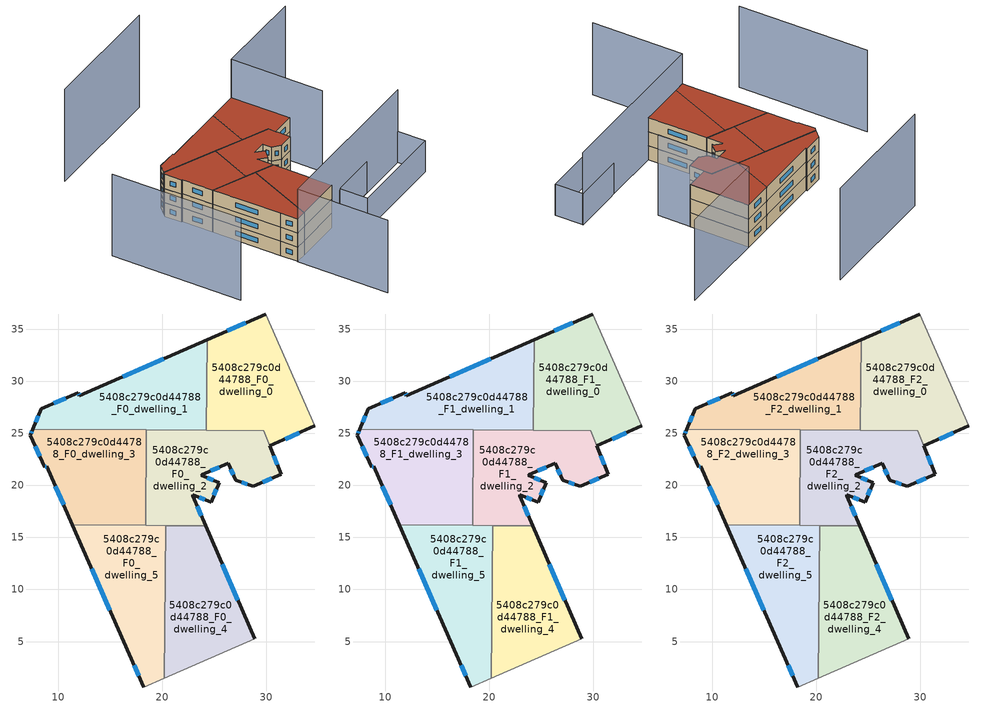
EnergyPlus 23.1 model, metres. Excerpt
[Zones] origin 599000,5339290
5408c279c0d44788_F0_dwelling_0
 floor ground (EU_floor_Construction): 29.97,36.46 34.66,25.71 30.35,23.79 29.77,25.23 24.24,25.27 24.31,33.99 z0
 wall outside (EU_wall_Construction): 29.97,36.46 24.31,33.99 / 30.35,23.79 34.66,25.71 z0:3
 wall to 5408c279c0d44788_F0_dwelling_1 (EU_wall_Construction): 24.31,33.99 24.24,25.27 z0:3
 wall adiabatic (EU_wall_Construction): 34.66,25.71 29.97,36.46 z0:3
 wall to 5408c279c0d44788_F0_dwelling_2 (EU_wall_Construction): 24.24,25.27 29.77,25.23 30.35,23.79 z0:3
 window (EU_Window_Construction): 28.04,35.62 26.24,34.83 / 31.81,24.44 33.19,25.05 z1.02:1.98
5408c279c0d44788_F0_dwelling_1
 floor ground (EU_floor_Construction): 24.31,33.99 24.24,25.27 7.58,25.41 8.38,27.35 11.95,28.88 12.05,28.63 z0
 wall outside (EU_wall_Construction): 24.31,33.99 12.05,28.63 11.95,28.88 8.38,27.35 7.58,25.41 z0:3
 wall to 5408c279c0d44788_F0_dwelling_3 (EU_wall_Construction): 7.58,25.41 18.48,25.32 z0:3
 wall to 5408c279c0d44788_F0_dwelling_2 (EU_wall_Construction): 18.48,25.32 24.24,25.27 z0:3
 window (EU_Window_Construction): 8.1,26.69 7.85,26.07 / 10.73,28.36 9.59,27.87 / 12.02,28.71 11.98,28.79 / 20.14,32.17 16.22,30.45 z1.02:1.98
5408c279c0d44788_F0_dwelling_2
 floor ground (EU_floor_Construction): 29.77,25.23 31.45,21.06 28.75,19.9 27.09,20.47 26.37,22.13 23.8,21.03 23.77,20.96 25.47,20.28 24.71,18.39 22.96,19.09 22.92,18.99 24.18,16.11 18.41,16.15 18.48,25.32 z0
 wall outside (EU_wall_Construction): 24.18,16.11 22.92,18.99 22.96,19.09 24.71,18.39 25.47,20.28 23.77,20.96 23.8,21.03 26.37,22.13 27.09,20.47 28.75,19.9 31.45,21.06 30.35,23.79 z0:3
 wall to 5408c279c0d44788_F0_dwelling_3 (EU_wall_Construction): 18.48,25.32 18.41,16.15 z0:3
 wall to 5408c279c0d44788_F0_dwelling_4 (EU_wall_Construction): 20.33,16.14 24.18,16.11 z0:3
 wall to 5408c279c0d44788_F0_dwelling_5 (EU_wall_Construction): 18.41,16.15 20.33,16.14 z0:3
 window (EU_Window_Construction): 29.67,20.3 30.53,20.67 / 27.65,20.28 28.18,20.1 / 26.61,21.57 26.84,21.04 / 24.67,21.4 25.49,21.76 / 24.89,20.51 24.35,20.73 / 24.97,19.03 25.21,19.63 / 23.56,18.85 24.12,18.63 / 23.75,17.09 23.35,18.01 / 31.07,21.99 30.72,22.86 z1.02:1.98
5408c279c0d44788_F0_dwelling_3
 floor ground (EU_floor_Construction): 18.48,25.32 18.41,16.15 11.38,16.21 8.91,21.83 8.72,21.75 7.34,24.83 7.58,25.41 z0
 wall outside (EU_wall_Construction): 7.58,25.41 7.34,24.83 8.72,21.75 8.91,21.83 11.38,16.21 z0:3
 wall to 5408c279c0d44788_F0_dwelling_5 (EU_wall_Construction): 11.38,16.21 18.41,16.15 z0:3
 window (EU_Window_Construction): 9.75,19.92 10.54,18.12 / 8.79,21.78 8.85,21.8 / 7.81,23.78 8.25,22.79 / 7.49,25.21 7.42,25.02 z1.02:1.98
5408c279c0d44788_F0_dwelling_4
 floor ground (EU_floor_Construction): 24.18,16.11 28.88,5.27 20.22,1.49 20.33,16.14 z0
 wall outside (EU_wall_Construction): 28.88,5.27 24.18,16.11 z0:3
 wall to 5408c279c0d44788_F0_dwelling_5 (EU_wall_Construction): 20.33,16.14 20.22,1.49 z0:3
 wall adiabatic (EU_wall_Construction): 20.22,1.49 28.88,5.27 z0:3
 window (EU_Window_Construction): 27.28,8.96 25.78,12.42 z1.02:1.98
5408c279c0d44788_F0_dwelling_5
 floor ground (EU_floor_Construction): 20.33,16.14 20.22,1.49 18.24,0.63 16.84,3.78 11.38,16.21 z0
 wall outside (EU_wall_Construction): 11.38,16.21 16.84,3.78 18.24,0.63 z0:3
 wall adiabatic (EU_wall_Construction): 18.24,0.63 20.22,1.49 z0:3
 window (EU_Window_Construction): 17.32,2.71 17.77,1.7 / 13.24,11.98 14.98,8.01 z1.02:1.98
5408c279c0d44788_F1_dwelling_0
 floor to 5408c279c0d44788_F0_dwelling_0 (EU_floor_Construction): 29.97,36.46 34.66,25.71 30.35,23.79 29.77,25.23 24.24,25.27 24.31,33.99 z3
 wall outside (EU_wall_Construction): 29.97,36.46 24.31,33.99 / 30.35,23.79 34.66,25.71 z3:6
 wall to 5408c279c0d44788_F1_dwelling_1 (EU_wall_Construction): 24.31,33.99 24.24,25.27 z3:6
 wall adiabatic (EU_wall_Construction): 34.66,25.71 29.97,36.46 z3:6
 wall to 5408c279c0d44788_F1_dwelling_2 (EU_wall_Construction): 24.24,25.27 29.77,25.23 30.35,23.79 z3:6
 window (EU_Window_Construction): 28.04,35.62 26.24,34.83 / 31.81,24.44 33.19,25.05 z4.02:4.98
5408c279c0d44788_F1_dwelling_1
 floor to 5408c279c0d44788_F0_dwelling_1 (EU_floor_Construction): 24.31,33.99 24.24,25.27 7.58,25.41 8.38,27.35 11.95,28.88 12.05,28.63 z3
 wall outside (EU_wall_Construction): 24.31,33.99 12.05,28.63 11.95,28.88 8.38,27.35 7.58,25.41 z3:6
 wall to 5408c279c0d44788_F1_dwelling_3 (EU_wall_Construction): 7.58,25.41 18.48,25.32 z3:6
 wall to 5408c279c0d44788_F1_dwelling_2 (EU_wall_Construction): 18.48,25.32 24.24,25.27 z3:6
 window (EU_Window_Construction): 8.1,26.69 7.85,26.07 / 10.73,28.36 9.59,27.87 / 12.02,28.71 11.98,28.79 / 20.14,32.17 16.22,30.45 z4.02:4.98
5408c279c0d44788_F1_dwelling_2
 floor to 5408c279c0d44788_F0_dwelling_2 (EU_floor_Construction): 29.77,25.23 31.45,21.06 28.75,19.9 27.09,20.47 26.37,22.13 23.8,21.03 23.77,20.96 25.47,20.28 24.71,18.39 22.96,19.09 22.92,18.99 24.18,16.11 18.41,16.15 18.48,25.32 z3
 wall outside (EU_wall_Construction): 24.18,16.11 22.92,18.99 22.96,19.09 24.71,18.39 25.47,20.28 23.77,20.96 23.8,21.03 26.37,22.13 27.09,20.47 28.75,19.9 31.45,21.06 30.35,23.79 z3:6
 wall to 5408c279c0d44788_F1_dwelling_3 (EU_wall_Construction): 18.48,25.32 18.41,16.15 z3:6
 wall to 5408c279c0d44788_F1_dwelling_4 (EU_wall_Construction): 20.33,16.14 24.18,16.11 z3:6
 wall to 5408c279c0d44788_F1_dwelling_5 (EU_wall_Construction): 18.41,16.15 20.33,16.14 z3:6
 window (EU_Window_Construction): 29.67,20.3 30.53,20.67 / 27.65,20.28 28.18,20.1 / 26.61,21.57 26.84,21.04 / 24.67,21.4 25.49,21.76 / 24.89,20.51 24.35,20.73 / 24.97,19.03 25.21,19.63 / 23.56,18.85 24.12,18.63 / 23.75,17.09 23.35,18.01 / 31.07,21.99 30.72,22.86 z4.02:4.98
5408c279c0d44788_F1_dwelling_3
 floor to 5408c279c0d44788_F0_dwelling_3 (EU_floor_Construction): 18.48,25.32 18.41,16.15 11.38,16.21 8.91,21.83 8.72,21.75 7.34,24.83 7.58,25.41 z3
 wall outside (EU_wall_Construction): 7.58,25.41 7.34,24.83 8.72,21.75 8.91,21.83 11.38,16.21 z3:6
 wall to 5408c279c0d44788_F1_dwelling_5 (EU_wall_Construction): 11.38,16.21 18.41,16.15 z3:6
 window (EU_Window_Construction): 9.75,19.92 10.54,18.12 / 8.79,21.78 8.85,21.8 / 7.81,23.78 8.25,22.79 / 7.49,25.21 7.42,25.02 z4.02:4.98
5408c279c0d44788_F1_dwelling_4
 floor to 5408c279c0d44788_F0_dwelling_4 (EU_floor_Construction): 24.18,16.11 28.88,5.27 20.22,1.49 20.33,16.14 z3
 wall outside (EU_wall_Construction): 28.88,5.27 24.18,16.11 z3:6
 wall to 5408c279c0d44788_F1_dwelling_5 (EU_wall_Construction): 20.33,16.14 20.22,1.49 z3:6
 wall adiabatic (EU_wall_Construction): 20.22,1.49 28.88,5.27 z3:6
 window (EU_Window_Construction): 27.28,8.96 25.78,12.42 z4.02:4.98
5408c279c0d44788_F1_dwelling_5
 floor to 5408c279c0d44788_F0_dwelling_5 (EU_floor_Construction): 20.33,16.14 20.22,1.49 18.24,0.63 16.84,3.78 11.38,16.21 z3
 wall outside (EU_wall_Construction): 11.38,16.21 16.84,3.78 18.24,0.63 z3:6
 wall adiabatic (EU_wall_Construction): 18.24,0.63 20.22,1.49 z3:6
 window (EU_Window_Construction): 17.32,2.71 17.77,1.7 / 13.24,11.98 14.98,8.01 z4.02:4.98
5408c279c0d44788_F2_dwelling_0
 floor to 5408c279c0d44788_F1_dwelling_0 (EU_floor_Construction): 29.97,36.46 34.66,25.71 30.35,23.79 29.77,25.23 24.24,25.27 24.31,33.99 z6
 wall outside (EU_wall_Construction): 29.97,36.46 24.31,33.99 / 30.35,23.79 34.66,25.71 z6:9
 wall to 5408c279c0d44788_F2_dwelling_1 (EU_wall_Construction): 24.31,33.99 24.24,25.27 z6:9
 wall adiabatic (EU_wall_Construction): 34.66,25.71 29.97,36.46 z6:9
 wall to 5408c279c0d44788_F2_dwelling_2 (EU_wall_Construction): 24.24,25.27 29.77,25.23 30.35,23.79 z6:9
 window (EU_Window_Construction): 28.04,35.62 26.24,34.83 / 31.81,24.44 33.19,25.05 z7.02:7.98
 roof outside (EU_roof_Construction): 34.66,25.71 29.97,36.46 24.31,33.99 24.24,25.27 29.77,25.23 30.35,23.79 z9
5408c279c0d44788_F2_dwelling_1
 floor to 5408c279c0d44788_F1_dwelling_1 (EU_floor_Construction): 24.31,33.99 24.24,25.27 7.58,25.41 8.38,27.35 11.95,28.88 12.05,28.63 z6
 wall outside (EU_wall_Construction): 24.31,33.99 12.05,28.63 11.95,28.88 8.38,27.35 7.58,25.41 z6:9
 wall to 5408c279c0d44788_F2_dwelling_3 (EU_wall_Construction): 7.58,25.41 18.48,25.32 z6:9
 wall to 5408c279c0d44788_F2_dwelling_2 (EU_wall_Construction): 18.48,25.32 24.24,25.27 z6:9
 window (EU_Window_Construction): 8.1,26.69 7.85,26.07 / 10.73,28.36 9.59,27.87 / 12.02,28.71 11.98,28.79 / 20.14,32.17 16.22,30.45 z7.02:7.98
 roof outside (EU_roof_Construction): 24.24,25.27 24.31,33.99 12.05,28.63 11.95,28.88 8.38,27.35 7.58,25.41 z9
5408c279c0d44788_F2_dwelling_2
 floor to 5408c279c0d44788_F1_dwelling_2 (EU_floor_Construction): 29.77,25.23 31.45,21.06 28.75,19.9 27.09,20.47 26.37,22.13 23.8,21.03 23.77,20.96 25.47,20.28 24.71,18.39 22.96,19.09 22.92,18.99 24.18,16.11 18.41,16.15 18.48,25.32 z6
 wall outside (EU_wall_Construction): 24.18,16.11 22.92,18.99 22.96,19.09 24.71,18.39 25.47,20.28 23.77,20.96 23.8,21.03 26.37,22.13 27.09,20.47 28.75,19.9 31.45,21.06 30.35,23.79 z6:9
 wall to 5408c279c0d44788_F2_dwelling_3 (EU_wall_Construction): 18.48,25.32 18.41,16.15 z6:9
 wall to 5408c279c0d44788_F2_dwelling_4 (EU_wall_Construction): 20.33,16.14 24.18,16.11 z6:9
 wall to 5408c279c0d44788_F2_dwelling_5 (EU_wall_Construction): 18.41,16.15 20.33,16.14 z6:9
 window (EU_Window_Construction): 29.67,20.3 30.53,20.67 / 27.65,20.28 28.18,20.1 / 26.61,21.57 26.84,21.04 / 24.67,21.4 25.49,21.76 / 24.89,20.51 24.35,20.73 / 24.97,19.03 25.21,19.63 / 23.56,18.85 24.12,18.63 / 23.75,17.09 23.35,18.01 / 31.07,21.99 30.72,22.86 z7.02:7.98
 roof outside (EU_roof_Construction): 28.75,19.9 31.45,21.06 29.77,25.23 18.48,25.32 18.41,16.15 24.18,16.11 22.92,18.99 22.96,19.09 24.71,18.39 25.47,20.28 23.77,20.96 23.8,21.03 26.37,22.13 27.09,20.47 z9
5408c279c0d44788_F2_dwelling_3
 floor to 5408c279c0d44788_F1_dwelling_3 (EU_floor_Construction): 18.48,25.32 18.41,16.15 11.38,16.21 8.91,21.83 8.72,21.75 7.34,24.83 7.58,25.41 z6
 wall outside (EU_wall_Construction): 7.58,25.41 7.34,24.83 8.72,21.75 8.91,21.83 11.38,16.21 z6:9
 wall to 5408c279c0d44788_F2_dwelling_5 (EU_wall_Construction): 11.38,16.21 18.41,16.15 z6:9
 window (EU_Window_Construction): 9.75,19.92 10.54,18.12 / 8.79,21.78 8.85,21.8 / 7.81,23.78 8.25,22.79 / 7.49,25.21 7.42,25.02 z7.02:7.98
 roof outside (EU_roof_Construction): 18.41,16.15 18.48,25.32 7.58,25.41 7.34,24.83 8.72,21.75 8.91,21.83 11.38,16.21 z9
5408c279c0d44788_F2_dwelling_4
 floor to 5408c279c0d44788_F1_dwelling_4 (EU_floor_Construction): 24.18,16.11 28.88,5.27 20.22,1.49 20.33,16.14 z6
 wall outside (EU_wall_Construction): 28.88,5.27 24.18,16.11 z6:9
 wall to 5408c279c0d44788_F2_dwelling_5 (EU_wall_Construction): 20.33,16.14 20.22,1.49 z6:9
 wall adiabatic (EU_wall_Construction): 20.22,1.49 28.88,5.27 z6:9
 window (EU_Window_Construction): 27.28,8.96 25.78,12.42 z7.02:7.98
 roof outside (EU_roof_Construction): 28.88,5.27 24.18,16.11 20.33,16.14 20.22,1.49 z9
5408c279c0d44788_F2_dwelling_5
 floor to 5408c279c0d44788_F1_dwelling_5 (EU_floor_Construction): 20.33,16.14 20.22,1.49 18.24,0.63 16.84,3.78 11.38,16.21 z6
 wall outside (EU_wall_Construction): 11.38,16.21 16.84,3.78 18.24,0.63 z6:9
 wall adiabatic (EU_wall_Construction): 18.24,0.63 20.22,1.49 z6:9
 window (EU_Window_Construction): 17.32,2.71 17.77,1.7 / 13.24,11.98 14.98,8.01 z7.02:7.98
 roof outside (EU_roof_Construction): 20.22,1.49 20.33,16.14 11.38,16.21 16.84,3.78 18.24,0.63 z9
shading: 37.18,19.63 29.97,36.46 / 29.97,36.46 46.73,43.65 z0:17.2; 22.75,53.58 -0.49,43.45 z0:19.6; 25.42,-15.96 18.18,0.6 / 18.18,0.6 49.38,14.24 z0:15.4; -6.75,20.82 3.57,-2.8 z0:17.4; 31.35,6.35 49.33,14.22 / 49.33,14.22 51.57,9.11 / 51.57,9.11 33.59,1.25 / 33.59,1.25 31.35,6.35 z0:6.6
[Building]
EU S2 Campaign: North Axis=0; Terrain=City; Solar Distribution=FullExterior
[Site:Location]
Vienna: Latitude=48; Longitude=16.5; Time Zone=1; Elevation=183
[SizingPeriod:WeatherFileDays]
AnnualSizingPeriod: Begin Month=1; Begin Day of Month=1; End Month=12; End Day of Month=31; Day of Week for Start Day=Monday; Use Weather File Daylight Saving Period=No; Use Weather File Rain and Snow Indicators=No
[MATERIAL]
EU_InternalMass_Material: Roughness=MediumRough; Thickness=0.1; Conductivity=1; Density=1800; Specific Heat=900; Thermal Absorptance=0.9; Solar Absorptance=0.7; Visible Absorptance=0.7
[MATERIAL:NOMASS] Roughness=MediumRough; Thermal Absorptance=0.9; Solar Absorptance=0.7; Visible Absorptance=0.7
Name | Thermal Resistance
EU_wall_NoMass | 0.942466
EU_roof_NoMass | 0.551687
EU_floor_NoMass | 0.66527
[WINDOWMATERIAL:SIMPLEGLAZINGSYSTEM]
EU_Window_SimpleGlazing: UFactor=2.03367; Solar Heat Gain Coefficient=0.65; Visible Transmittance=0.65
[CONSTRUCTION]
EU_wall_Construction: EU_wall_NoMass
EU_roof_Construction: EU_roof_NoMass
EU_floor_Construction: EU_floor_NoMass
EU_Window_Construction: EU_Window_SimpleGlazing
EU_InternalMass_Construction: EU_InternalMass_Material
[ZONE] Type=1; Multiplier=1; Ceiling Height=autocalculate; Floor Area=autocalculate; Part of Total Floor Area=Yes
Name | Volume
5408c279c0d44788_F0_dwelling_0; 5408c279c0d44788_F1_dwelling_0; 5408c279c0d44788_F2_dwelling_0 | 260.035
5408c279c0d44788_F0_dwelling_1; 5408c279c0d44788_F1_dwelling_1; 5408c279c0d44788_F2_dwelling_1 | 251.963
5408c279c0d44788_F0_dwelling_2; 5408c279c0d44788_F1_dwelling_2; 5408c279c0d44788_F2_dwelling_2 | 243.89
5408c279c0d44788_F0_dwelling_3; 5408c279c0d44788_F1_dwelling_3; 5408c279c0d44788_F2_dwelling_3 | 251.981
5408c279c0d44788_F0_dwelling_4; 5408c279c0d44788_F1_dwelling_4; 5408c279c0d44788_F2_dwelling_4 | 251.958
5408c279c0d44788_F0_dwelling_5; 5408c279c0d44788_F1_dwelling_5; 5408c279c0d44788_F2_dwelling_5 | 251.979
[INTERNALMASS] Construction=EU_InternalMass_Construction
Name | Zone or ZoneList | Surface Area
5408c279c0d44788_F0_dwelling_0_EU_InternalMass | 5408c279c0d44788_F0_dwelling_0 | 86.6794
5408c279c0d44788_F0_dwelling_1_EU_InternalMass | 5408c279c0d44788_F0_dwelling_1 | 83.9878
5408c279c0d44788_F0_dwelling_2_EU_InternalMass | 5408c279c0d44788_F0_dwelling_2 | 81.3084
5408c279c0d44788_F0_dwelling_3_EU_InternalMass | 5408c279c0d44788_F0_dwelling_3 | 83.9939
5408c279c0d44788_F0_dwelling_4_EU_InternalMass | 5408c279c0d44788_F0_dwelling_4 | 83.9855
5408c279c0d44788_F0_dwelling_5_EU_InternalMass | 5408c279c0d44788_F0_dwelling_5 | 83.9938
5408c279c0d44788_F1_dwelling_0_EU_InternalMass | 5408c279c0d44788_F1_dwelling_0 | 86.6794
5408c279c0d44788_F1_dwelling_1_EU_InternalMass | 5408c279c0d44788_F1_dwelling_1 | 83.9878
5408c279c0d44788_F1_dwelling_2_EU_InternalMass | 5408c279c0d44788_F1_dwelling_2 | 81.3084
5408c279c0d44788_F1_dwelling_3_EU_InternalMass | 5408c279c0d44788_F1_dwelling_3 | 83.9939
5408c279c0d44788_F1_dwelling_4_EU_InternalMass | 5408c279c0d44788_F1_dwelling_4 | 83.9855
5408c279c0d44788_F1_dwelling_5_EU_InternalMass | 5408c279c0d44788_F1_dwelling_5 | 83.9938
5408c279c0d44788_F2_dwelling_0_EU_InternalMass | 5408c279c0d44788_F2_dwelling_0 | 86.6794
5408c279c0d44788_F2_dwelling_1_EU_InternalMass | 5408c279c0d44788_F2_dwelling_1 | 83.9878
5408c279c0d44788_F2_dwelling_2_EU_InternalMass | 5408c279c0d44788_F2_dwelling_2 | 81.3084
5408c279c0d44788_F2_dwelling_3_EU_InternalMass | 5408c279c0d44788_F2_dwelling_3 | 83.9939
5408c279c0d44788_F2_dwelling_4_EU_InternalMass | 5408c279c0d44788_F2_dwelling_4 | 83.9855
5408c279c0d44788_F2_dwelling_5_EU_InternalMass | 5408c279c0d44788_F2_dwelling_5 | 83.9938
[OTHEREQUIPMENT] Fuel Type=Electricity; Design Level Calculation Method=Watts/Area; Power per Zone Floor Area=1; Fraction Latent=0; Fraction Radiant=0; Fraction Lost=0; Carbon Dioxide Generation Rate=0; EndUse Subcategory=EU_Step8_InternalGains
Name | Zone or ZoneList or Space or SpaceList | Schedule
EU_Step8_InternalGain_5408c279c0d44788_F0_dwelling_0_f000 | 5408c279c0d44788_F0_dwelling_0 | EU_Step8_GainSchedule_5408c279c0d44788_F0_dwelling_0_f000
EU_Step8_InternalGain_5408c279c0d44788_F0_dwelling_1_f000 | 5408c279c0d44788_F0_dwelling_1 | EU_Step8_GainSchedule_5408c279c0d44788_F0_dwelling_1_f000
EU_Step8_InternalGain_5408c279c0d44788_F0_dwelling_2_f000 | 5408c279c0d44788_F0_dwelling_2 | EU_Step8_GainSchedule_5408c279c0d44788_F0_dwelling_2_f000
EU_Step8_InternalGain_5408c279c0d44788_F0_dwelling_3_f000 | 5408c279c0d44788_F0_dwelling_3 | EU_Step8_GainSchedule_5408c279c0d44788_F0_dwelling_3_f000
EU_Step8_InternalGain_5408c279c0d44788_F0_dwelling_4_f000 | 5408c279c0d44788_F0_dwelling_4 | EU_Step8_GainSchedule_5408c279c0d44788_F0_dwelling_4_f000
EU_Step8_InternalGain_5408c279c0d44788_F0_dwelling_5_f000 | 5408c279c0d44788_F0_dwelling_5 | EU_Step8_GainSchedule_5408c279c0d44788_F0_dwelling_5_f000
EU_Step8_InternalGain_5408c279c0d44788_F1_dwelling_0_f000 | 5408c279c0d44788_F1_dwelling_0 | EU_Step8_GainSchedule_5408c279c0d44788_F1_dwelling_0_f000
EU_Step8_InternalGain_5408c279c0d44788_F1_dwelling_1_f000 | 5408c279c0d44788_F1_dwelling_1 | EU_Step8_GainSchedule_5408c279c0d44788_F1_dwelling_1_f000
EU_Step8_InternalGain_5408c279c0d44788_F1_dwelling_2_f000 | 5408c279c0d44788_F1_dwelling_2 | EU_Step8_GainSchedule_5408c279c0d44788_F1_dwelling_2_f000
EU_Step8_InternalGain_5408c279c0d44788_F1_dwelling_3_f000 | 5408c279c0d44788_F1_dwelling_3 | EU_Step8_GainSchedule_5408c279c0d44788_F1_dwelling_3_f000
EU_Step8_InternalGain_5408c279c0d44788_F1_dwelling_4_f000 | 5408c279c0d44788_F1_dwelling_4 | EU_Step8_GainSchedule_5408c279c0d44788_F1_dwelling_4_f000
EU_Step8_InternalGain_5408c279c0d44788_F1_dwelling_5_f000 | 5408c279c0d44788_F1_dwelling_5 | EU_Step8_GainSchedule_5408c279c0d44788_F1_dwelling_5_f000
EU_Step8_InternalGain_5408c279c0d44788_F2_dwelling_0_f000 | 5408c279c0d44788_F2_dwelling_0 | EU_Step8_GainSchedule_5408c279c0d44788_F2_dwelling_0_f000
EU_Step8_InternalGain_5408c279c0d44788_F2_dwelling_1_f000 | 5408c279c0d44788_F2_dwelling_1 | EU_Step8_GainSchedule_5408c279c0d44788_F2_dwelling_1_f000
EU_Step8_InternalGain_5408c279c0d44788_F2_dwelling_2_f000 | 5408c279c0d44788_F2_dwelling_2 | EU_Step8_GainSchedule_5408c279c0d44788_F2_dwelling_2_f000
EU_Step8_InternalGain_5408c279c0d44788_F2_dwelling_3_f000 | 5408c279c0d44788_F2_dwelling_3 | EU_Step8_GainSchedule_5408c279c0d44788_F2_dwelling_3_f000
EU_Step8_InternalGain_5408c279c0d44788_F2_dwelling_4_f000 | 5408c279c0d44788_F2_dwelling_4 | EU_Step8_GainSchedule_5408c279c0d44788_F2_dwelling_4_f000
EU_Step8_InternalGain_5408c279c0d44788_F2_dwelling_5_f000 | 5408c279c0d44788_F2_dwelling_5 | EU_Step8_GainSchedule_5408c279c0d44788_F2_dwelling_5_f000
[ZONEVENTILATION:DESIGNFLOWRATE] Schedule=EU_AlwaysOn; Design Flow Rate Calculation Method=AirChanges/Hour; Air Changes per Hour=0.530523; Ventilation Type=Natural; Fan Pressure Rise=0; Fan Total Efficiency=1; Constant Term Coefficient=1; Temperature Term Coefficient=0; Velocity Term Coefficient=0; Velocity Squared Term Coefficient=0; Minimum Indoor Temperature=-100; Maximum Indoor Temperature=100; Delta Temperature=-100; Minimum Outdoor Temperature=-100; Maximum Outdoor Temperature=100; Maximum Wind Speed=40
Name | Zone or ZoneList or Space or SpaceList
EU_ConstantAir_5408c279c0d44788_F0_dwelling_0 | 5408c279c0d44788_F0_dwelling_0
EU_ConstantAir_5408c279c0d44788_F0_dwelling_1 | 5408c279c0d44788_F0_dwelling_1
EU_ConstantAir_5408c279c0d44788_F0_dwelling_2 | 5408c279c0d44788_F0_dwelling_2
EU_ConstantAir_5408c279c0d44788_F0_dwelling_3 | 5408c279c0d44788_F0_dwelling_3
EU_ConstantAir_5408c279c0d44788_F0_dwelling_4 | 5408c279c0d44788_F0_dwelling_4
EU_ConstantAir_5408c279c0d44788_F0_dwelling_5 | 5408c279c0d44788_F0_dwelling_5
EU_ConstantAir_5408c279c0d44788_F1_dwelling_0 | 5408c279c0d44788_F1_dwelling_0
EU_ConstantAir_5408c279c0d44788_F1_dwelling_1 | 5408c279c0d44788_F1_dwelling_1
EU_ConstantAir_5408c279c0d44788_F1_dwelling_2 | 5408c279c0d44788_F1_dwelling_2
EU_ConstantAir_5408c279c0d44788_F1_dwelling_3 | 5408c279c0d44788_F1_dwelling_3
EU_ConstantAir_5408c279c0d44788_F1_dwelling_4 | 5408c279c0d44788_F1_dwelling_4
EU_ConstantAir_5408c279c0d44788_F1_dwelling_5 | 5408c279c0d44788_F1_dwelling_5
EU_ConstantAir_5408c279c0d44788_F2_dwelling_0 | 5408c279c0d44788_F2_dwelling_0
EU_ConstantAir_5408c279c0d44788_F2_dwelling_1 | 5408c279c0d44788_F2_dwelling_1
EU_ConstantAir_5408c279c0d44788_F2_dwelling_2 | 5408c279c0d44788_F2_dwelling_2
EU_ConstantAir_5408c279c0d44788_F2_dwelling_3 | 5408c279c0d44788_F2_dwelling_3
EU_ConstantAir_5408c279c0d44788_F2_dwelling_4 | 5408c279c0d44788_F2_dwelling_4
EU_ConstantAir_5408c279c0d44788_F2_dwelling_5 | 5408c279c0d44788_F2_dwelling_5
[HVACTEMPLATE:THERMOSTAT] Constant Heating Setpoint=20; Constant Cooling Setpoint=50
EU_HeatOnly_5408c279c0d44788_F0_dwelling_0; EU_HeatOnly_5408c279c0d44788_F0_dwelling_1; EU_HeatOnly_5408c279c0d44788_F0_dwelling_2; EU_HeatOnly_5408c279c0d44788_F0_dwelling_3; EU_HeatOnly_5408c279c0d44788_F0_dwelling_4; EU_HeatOnly_5408c279c0d44788_F0_dwelling_5; EU_HeatOnly_5408c279c0d44788_F1_dwelling_0; EU_HeatOnly_5408c279c0d44788_F1_dwelling_1; EU_HeatOnly_5408c279c0d44788_F1_dwelling_2; EU_HeatOnly_5408c279c0d44788_F1_dwelling_3; EU_HeatOnly_5408c279c0d44788_F1_dwelling_4; EU_HeatOnly_5408c279c0d44788_F1_dwelling_5; EU_HeatOnly_5408c279c0d44788_F2_dwelling_0; EU_HeatOnly_5408c279c0d44788_F2_dwelling_1; EU_HeatOnly_5408c279c0d44788_F2_dwelling_2; EU_HeatOnly_5408c279c0d44788_F2_dwelling_3; EU_HeatOnly_5408c279c0d44788_F2_dwelling_4; EU_HeatOnly_5408c279c0d44788_F2_dwelling_5
[HVACTEMPLATE:ZONE:IDEALLOADSAIRSYSTEM] System Availability Schedule=EU_AlwaysOn; Maximum Heating Supply Air Temperature=50; Minimum Cooling Supply Air Temperature=13; Maximum Heating Supply Air Humidity Ratio=0.0156; Minimum Cooling Supply Air Humidity Ratio=0.0077; Heating Limit=NoLimit; Cooling Limit=NoLimit; Heating Availability Schedule=EU_AlwaysOn; Cooling Availability Schedule=EU_CoolingOff; Dehumidification Control Type=ConstantSensibleHeatRatio; Cooling Sensible Heat Ratio=0.7; Dehumidification Setpoint=60; Humidification Control Type=None; Humidification Setpoint=30; Outdoor Air Method=None; Outdoor Air Flow Rate per Person=0.00944; Outdoor Air Flow Rate per Zone Floor Area=0; Outdoor Air Flow Rate per Zone=0; Demand Controlled Ventilation Type=None; Outdoor Air Economizer Type=NoEconomizer; Heat Recovery Type=None; Sensible Heat Recovery Effectiveness=0.7; Latent Heat Recovery Effectiveness=0.65
Name | Template Thermostat
5408c279c0d44788_F0_dwelling_0 | EU_HeatOnly_5408c279c0d44788_F0_dwelling_0
5408c279c0d44788_F0_dwelling_1 | EU_HeatOnly_5408c279c0d44788_F0_dwelling_1
5408c279c0d44788_F0_dwelling_2 | EU_HeatOnly_5408c279c0d44788_F0_dwelling_2
5408c279c0d44788_F0_dwelling_3 | EU_HeatOnly_5408c279c0d44788_F0_dwelling_3
5408c279c0d44788_F0_dwelling_4 | EU_HeatOnly_5408c279c0d44788_F0_dwelling_4
5408c279c0d44788_F0_dwelling_5 | EU_HeatOnly_5408c279c0d44788_F0_dwelling_5
5408c279c0d44788_F1_dwelling_0 | EU_HeatOnly_5408c279c0d44788_F1_dwelling_0
5408c279c0d44788_F1_dwelling_1 | EU_HeatOnly_5408c279c0d44788_F1_dwelling_1
5408c279c0d44788_F1_dwelling_2 | EU_HeatOnly_5408c279c0d44788_F1_dwelling_2
5408c279c0d44788_F1_dwelling_3 | EU_HeatOnly_5408c279c0d44788_F1_dwelling_3
5408c279c0d44788_F1_dwelling_4 | EU_HeatOnly_5408c279c0d44788_F1_dwelling_4
5408c279c0d44788_F1_dwelling_5 | EU_HeatOnly_5408c279c0d44788_F1_dwelling_5
5408c279c0d44788_F2_dwelling_0 | EU_HeatOnly_5408c279c0d44788_F2_dwelling_0
5408c279c0d44788_F2_dwelling_1 | EU_HeatOnly_5408c279c0d44788_F2_dwelling_1
5408c279c0d44788_F2_dwelling_2 | EU_HeatOnly_5408c279c0d44788_F2_dwelling_2
5408c279c0d44788_F2_dwelling_3 | EU_HeatOnly_5408c279c0d44788_F2_dwelling_3
5408c279c0d44788_F2_dwelling_4 | EU_HeatOnly_5408c279c0d44788_F2_dwelling_4
5408c279c0d44788_F2_dwelling_5 | EU_HeatOnly_5408c279c0d44788_F2_dwelling_5
[SIZING:ZONE] Zone Cooling Design Supply Air Temperature Input Method=SupplyAirTemperature; Zone Cooling Design Supply Air Temperature=13; Zone Heating Design Supply Air Temperature Input Method=SupplyAirTemperature; Zone Heating Design Supply Air Temperature=50; Zone Cooling Design Supply Air Humidity Ratio=0.008; Zone Heating Design Supply Air Humidity Ratio=0.008; Cooling Design Air Flow Method=DesignDay; Cooling Design Air Flow Rate=0; Cooling Minimum Air Flow per Zone Floor Area=0.000762; Cooling Minimum Air Flow=0; Cooling Minimum Air Flow Fraction=0.2; Heating Design Air Flow Method=DesignDay; Heating Design Air Flow Rate=0; Heating Maximum Air Flow per Zone Floor Area=0.002032; Heating Maximum Air Flow=0.141576; Heating Maximum Air Flow Fraction=0.3; Account for Dedicated Outdoor Air System=No; Dedicated Outdoor Air System Control Strategy=NeutralSupplyAir; Dedicated Outdoor Air Low Setpoint Temperature for Design=autosize; Dedicated Outdoor Air High Setpoint Temperature for Design=autosize; Zone Load Sizing Method=Sensible Load Only No Latent Load; Zone Latent Cooling Design Supply Air Humidity Ratio Input Method=HumidityRatioDifference; Zone Cooling Design Supply Air Humidity Ratio Difference=0.005; Zone Latent Heating Design Supply Air Humidity Ratio Input Method=HumidityRatioDifference; Zone Humidification Design Supply Air Humidity Ratio Difference=0.005
5408c279c0d44788_F0_dwelling_0; 5408c279c0d44788_F0_dwelling_1; 5408c279c0d44788_F0_dwelling_2; 5408c279c0d44788_F0_dwelling_3; 5408c279c0d44788_F0_dwelling_4; 5408c279c0d44788_F0_dwelling_5; 5408c279c0d44788_F1_dwelling_0; 5408c279c0d44788_F1_dwelling_1; 5408c279c0d44788_F1_dwelling_2; 5408c279c0d44788_F1_dwelling_3; 5408c279c0d44788_F1_dwelling_4; 5408c279c0d44788_F1_dwelling_5; 5408c279c0d44788_F2_dwelling_0; 5408c279c0d44788_F2_dwelling_1; 5408c279c0d44788_F2_dwelling_2; 5408c279c0d44788_F2_dwelling_3; 5408c279c0d44788_F2_dwelling_4; 5408c279c0d44788_F2_dwelling_5
[SCHEDULE:CONSTANT]
Name | Hourly Value
EU_AlwaysOn | 1
EU_CoolingOff | 0
[SCHEDULE:FILE] Column Number=1; Rows to Skip at Top=0; Number of Hours of Data=8760; Column Separator=Comma; Interpolate to Timestep=No; Minutes per Item=60; Adjust Schedule for Daylight Savings=Yes
Name | File
EU_Step8_GainSchedule_5408c279c0d44788_F0_dwelling_0_f000 | ../../schedules/5408c279c0d44788/5408c279c0d44788_F0_dwelling_0_f000_gain.csv
EU_Step8_GainSchedule_5408c279c0d44788_F0_dwelling_1_f000 | ../../schedules/5408c279c0d44788/5408c279c0d44788_F0_dwelling_1_f000_gain.csv
EU_Step8_GainSchedule_5408c279c0d44788_F0_dwelling_2_f000 | ../../schedules/5408c279c0d44788/5408c279c0d44788_F0_dwelling_2_f000_gain.csv
EU_Step8_GainSchedule_5408c279c0d44788_F0_dwelling_3_f000 | ../../schedules/5408c279c0d44788/5408c279c0d44788_F0_dwelling_3_f000_gain.csv
EU_Step8_GainSchedule_5408c279c0d44788_F0_dwelling_4_f000 | ../../schedules/5408c279c0d44788/5408c279c0d44788_F0_dwelling_4_f000_gain.csv
EU_Step8_GainSchedule_5408c279c0d44788_F0_dwelling_5_f000 | ../../schedules/5408c279c0d44788/5408c279c0d44788_F0_dwelling_5_f000_gain.csv
EU_Step8_GainSchedule_5408c279c0d44788_F1_dwelling_0_f000 | ../../schedules/5408c279c0d44788/5408c279c0d44788_F1_dwelling_0_f000_gain.csv
EU_Step8_GainSchedule_5408c279c0d44788_F1_dwelling_1_f000 | ../../schedules/5408c279c0d44788/5408c279c0d44788_F1_dwelling_1_f000_gain.csv
EU_Step8_GainSchedule_5408c279c0d44788_F1_dwelling_2_f000 | ../../schedules/5408c279c0d44788/5408c279c0d44788_F1_dwelling_2_f000_gain.csv
EU_Step8_GainSchedule_5408c279c0d44788_F1_dwelling_3_f000 | ../../schedules/5408c279c0d44788/5408c279c0d44788_F1_dwelling_3_f000_gain.csv
EU_Step8_GainSchedule_5408c279c0d44788_F1_dwelling_4_f000 | ../../schedules/5408c279c0d44788/5408c279c0d44788_F1_dwelling_4_f000_gain.csv
EU_Step8_GainSchedule_5408c279c0d44788_F1_dwelling_5_f000 | ../../schedules/5408c279c0d44788/5408c279c0d44788_F1_dwelling_5_f000_gain.csv
EU_Step8_GainSchedule_5408c279c0d44788_F2_dwelling_0_f000 | ../../schedules/5408c279c0d44788/5408c279c0d44788_F2_dwelling_0_f000_gain.csv
EU_Step8_GainSchedule_5408c279c0d44788_F2_dwelling_1_f000 | ../../schedules/5408c279c0d44788/5408c279c0d44788_F2_dwelling_1_f000_gain.csv
EU_Step8_GainSchedule_5408c279c0d44788_F2_dwelling_2_f000 | ../../schedules/5408c279c0d44788/5408c279c0d44788_F2_dwelling_2_f000_gain.csv
EU_Step8_GainSchedule_5408c279c0d44788_F2_dwelling_3_f000 | ../../schedules/5408c279c0d44788/5408c279c0d44788_F2_dwelling_3_f000_gain.csv
EU_Step8_GainSchedule_5408c279c0d44788_F2_dwelling_4_f000 | ../../schedules/5408c279c0d44788/5408c279c0d44788_F2_dwelling_4_f000_gain.csv
EU_Step8_GainSchedule_5408c279c0d44788_F2_dwelling_5_f000 | ../../schedules/5408c279c0d44788/5408c279c0d44788_F2_dwelling_5_f000_gain.csv
